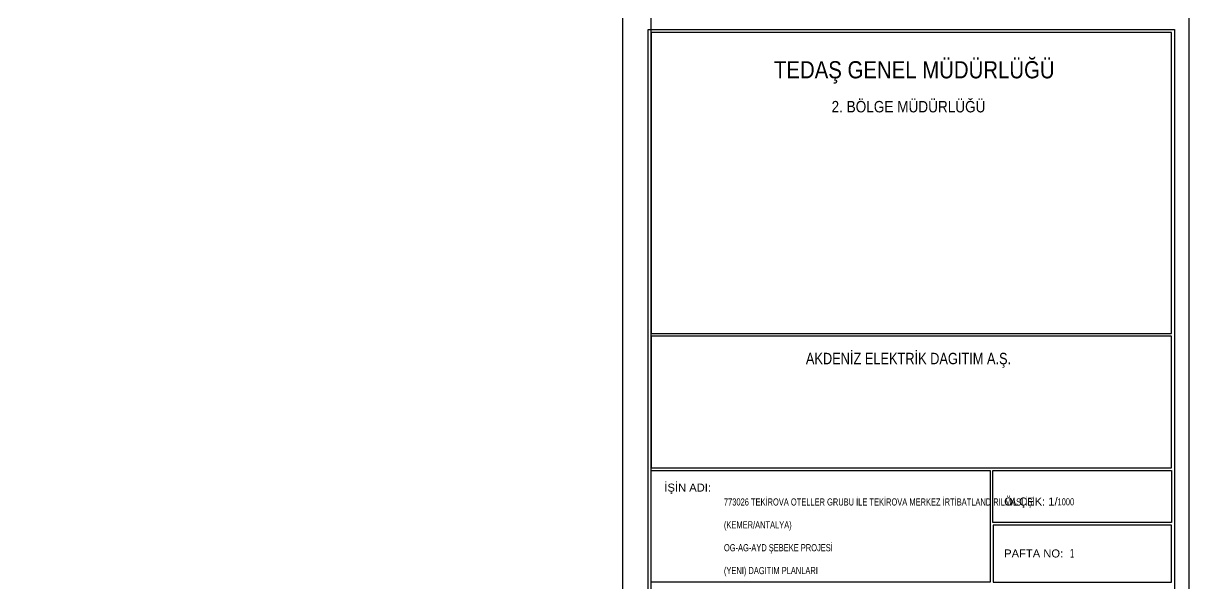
# Model space of a CAD drawing. Header units: millimetres. Extents: x 545573 to 547771, y 4041066 to 4042863.
# Drawn here: x 547363.4 to 547771.1, y 4042043.5 to 4042239.6 of the extents above; entities that cross this region are included whole.
import ezdxf
from ezdxf.enums import TextEntityAlignment as Align

# ---------------------------------------------------------------- set-up
doc = ezdxf.new("R2010")
doc.units = ezdxf.units.MM
doc.layers.add('ANTET', color=250, linetype='Continuous')
doc.layers.add('ANTET_RASTER', color=7, linetype='Continuous')
doc.styles.get("Standard").update_dxf_attribs({"font": 'Arial'})
picture_1 = doc.add_image_def('image1.bmp', size_in_pixel=(376, 1146))

# ---------------------------------------------------------------- blocks, each defined once
blk = doc.blocks.new('SEMBOL_UST1')
at = {"layer": 'ANTET', "linetype": 'ByBlock', "flags": 128}
for points in [[(-1.01, 0), (-1.01, 282), (183.03, 282), (183.03, 0)], [(118.58, 88.67), (0, 88.67), (0, 127.72), (118.58, 127.72)], [(182.02, 109.59), (119.55, 109.59), (119.55, 127.72), (182.02, 127.72)], [(182.02, 108.58), (119.58, 108.58), (119.58, 88.67), (182.02, 88.67)]]:
    blk.add_lwpolyline(points, close=True, dxfattribs=at)
for points in [[(0, 175.72), (182.02, 175.72), (182.02, 280.99), (0, 280.99), (0, 175.72)], [(0, 128.73), (182.02, 128.73), (182.02, 174.72), (0, 174.72), (0, 128.73)]]:
    blk.add_lwpolyline(points, dxfattribs=at)
at = {"layer": 'ANTET', "linetype": 'ByBlock'}
for s, p in [('İŞİN ADI:', (4.61, 120.38)), ('ÖLÇEK: 1/', (123.46, 115.51)), ('PAFTA NO:', (123.46, 97.33))]:
    blk.add_text(s, height=2.8, dxfattribs=at).set_placement(p)

msp = doc.modelspace()

# ---------------------------------------------------------------- linework, layer by layer
at = {"layer": 'ANTET', "flags": 128}
msp.add_lwpolyline([(546248.06, 4041955.34), (546248.06, 4042835.34), (547573.06, 4042835.34), (547573.06, 4041955.34), (546248.06, 4041955.34)], close=True, dxfattribs=at)

# ---------------------------------------------------------------- block references
at = {"layer": 'ANTET'}
msp.add_blockref('SEMBOL_UST1', (547583.06, 4041955.34), dxfattribs=at)

# ---------------------------------------------------------------- texts
for s, height, width, p in [('TEDAŞ GENEL MÜDÜRLÜĞÜ', 6, 0.85, (547675.08, 4042223.3)), ('2. BÖLGE MÜDÜRLÜĞÜ', 4, 0.85, (547673.06, 4042210.39)), ('AKDENİZ ELEKTRİK DAGITIM A.Ş.', 4, 0.8, (547673.06, 4042122.27)), ('1000', 2.5, 0.6, (547728.09, 4042072.14))]:
    msp.add_text(s, height=height, dxfattribs=dict(at, width=width)).set_placement(p, align=Align.MIDDLE_CENTER)
at = {"layer": 'ANTET', "width": 0.6}
for s, p in [('773026 TEKİROVA OTELLER GRUBU İLE TEKİROVA MERKEZ İRTİBATLANDIRILMASI İŞİ', (547608.5, 4042070.84)), ('(KEMER/ANTALYA)', (547608.5, 4042062.84)), ('OG-AG-AYD ŞEBEKE PROJESİ', (547608.5, 4042054.84)), ('(YENI) DAGITIM PLANLARI', (547608.5, 4042046.84))]:
    msp.add_text(s, height=2.5, dxfattribs=at).set_placement(p)
msp.add_text('  1', height=3, dxfattribs=at).set_placement((547728.09, 4042054.14), align=Align.MIDDLE_LEFT)

# ---------------------------------------------------------------- pictures from other files: only their frames are drawn
at = {"layer": 'ANTET_RASTER'}
image = msp.add_image(picture_1, insert=(547583.06, 4041955.34), size_in_units=(188, 573), dxfattribs=at)

doc.saveas('drawing.dxf')
